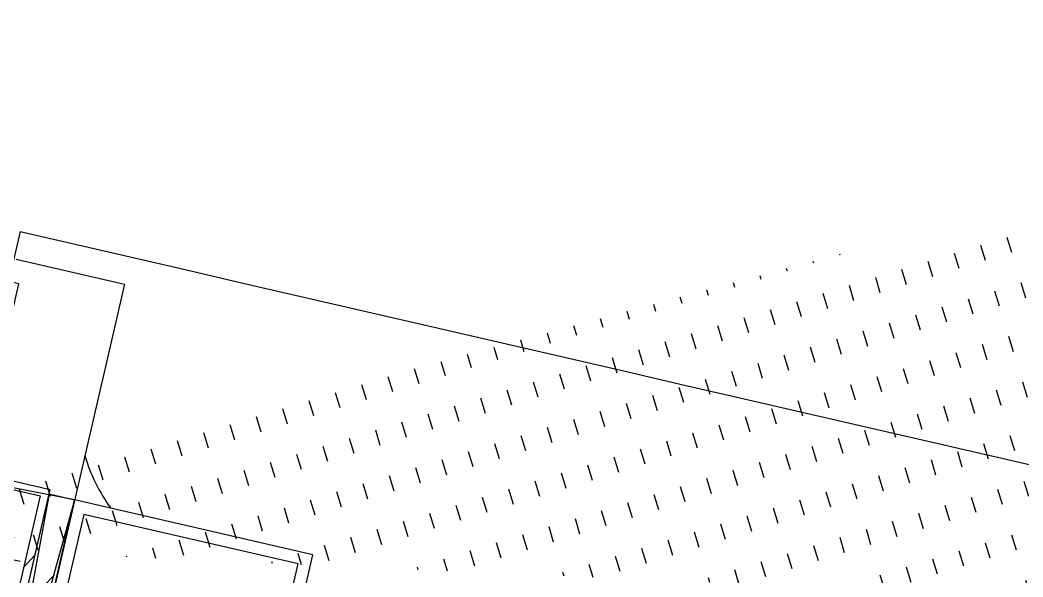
# Model space of a CAD drawing. Header units: inches. Extents: x 0 to 1813292486, y 0 to 3473589894.
# Drawn here: x 600477511.9 to 600477692.3, y 3473214624.5 to 3473214724.7 of the extents above; entities that cross this region are included whole.
import ezdxf

# ---------------------------------------------------------------- set-up
doc = ezdxf.new("R2010")
doc.units = ezdxf.units.IN
doc.header["$LTSCALE"] = 1000
doc.header["$MEASUREMENT"] = 0
doc.linetypes.add('AX-MALL-WALL-P02-QT$0$DASH', pattern=[0.35, 0.25, -0.1])
for name, color, linetype in [('A-Anno-Note', 241, 'Continuous'), ('AX-MALL-P02-200$0$A-Anno-Note', 241, 'Continuous'), ('AX-MALL-WALL-P02$0$A-Anno-Note', 241, 'Continuous'), ('AX-MALL-WALL-P02-QT$0$8', 8, 'Continuous'), ('AX-MALL-WALL-P02-QT$0$8 填充 虚线 打断线 0.1', 8, 'Continuous'), ('AX-MALL-WALL-P02-QT$0$A-Anno-Note', 241, 'Continuous'), ('AX-MALL-WALL-P02-QT$0$A-Curt', 151, 'Continuous'), ('AX-MALL-WALL-P02-QT$0$A-Detl-Patt', 8, 'Continuous'), ('AX-MALL-WALL-P02-QT$0$A-Detl-Thin', 131, 'Continuous'), ('AX-MALL-WALL-P02-QT$0$A-Wall', 2, 'Continuous'), ('AX-MALL-WALL-P02-QT$0$F12_Submate', 8, 'Continuous'), ('AX-MALL-WALL-P02-QT$0$STSF', 2, 'Continuous')]:
    doc.layers.add(name, color=color, linetype=linetype)
doc.layers.add('AX-MALL-WALL-P02-QT$0$AM_SUPPR', color=6, linetype='Continuous', lineweight=30)

# ---------------------------------------------------------------- blocks, each defined once
blk = doc.blocks.new('AX-MALL-WALL-P02-QT$0$tj')
at = {"layer": 'AX-MALL-WALL-P02-QT$0$A-Detl-Patt'}
h = blk.add_hatch(dxfattribs=at)
h.set_pattern_fill('STEEL', color=256, scale=100.0000000000001, angle=50.43183869082386)
h.set_pattern_definition([(75.00000000004839, (-14278.19445574284, 156289.8254051208), (-153.3407249234246, 41.08752340989569), []), (75.00000000004839, (-14317.88195610046, 156358.5661673546), (-153.3407249234246, 41.08752340989569), [])])
edge = h.paths.add_edge_path()
edge.add_line((88101.273016572, 47666.64152574539), (87883.93542659283, 47459.84604215622))
edge.add_line((87883.93542659283, 47459.84604215622), (91571.54751467705, 43584.64122533798))
edge.add_arc((262949.389629302, 558937.705083496), 543101.4133620498, 251.6057364187558, 260.0288666978238)
edge.add_arc((172180.8466627672, -2862.146247219684), 27099.9982179492, 64.7128659603706, 96.9316049602786, ccw=False)
edge.add_arc((262948.9730309481, 558936.3205539446), 543099.9677998082, 261.6155114784545, 271.7251478115656)
edge.add_line((279298.9759148359, 16082.51663446426), (279298.9759315252, 16382.65274763107))
edge.add_arc((262948.9742454757, 558936.3204835369), 542799.9676941936, 261.62020364125146, 271.7261014454634, ccw=False)
edge.add_arc((172180.8456921196, -2862.14609140989), 27400.00151046549, 64.80631838577902, 96.83815911678944)
edge.add_arc((262949.394896181, 558937.7037490648), 542801.4137571028, 251.6136389015772, 260.02417327084333, ccw=False)
edge.add_line((91737.26096642017, 43845.69257831573), (88101.273016572, 47666.64152574539))
blk.add_lwpolyline([(88103.03003954887, 47737.33037519455), (87813.24658572674, 47461.60306501389), (91543.92713344097, 43541.13421487808, 0.03677856867194786), (168908.9495433569, 23989.2463850975, -0.1416543586965341), (183742.0972260237, 21592.70785188675, 0.04416604653312874), (279348.9759123325, 16034.00206041336), (279348.9759345055, 16434.18465709686, -0.04414427716130016), (183859.0483468771, 21979.79425859451, 0.1405450684183163), (168919.8474783897, 24393.46752309799, -0.03670519880877311), (91764.87840116024, 43889.20268630981), (88103.03007543087, 47737.33033752441)], format="xyb", dxfattribs=at)
blk.add_lwpolyline([(88101.273016572, 47666.64152574539), (87883.93542659283, 47459.84604215622), (91571.54751467705, 43584.64122533798, 0.0367693963449814), (168910.2986617088, 24039.77597379684, -0.1415142461245126), (183756.7420067787, 21641.08926153183, 0.04414024362697595), (279298.9759148359, 16082.51663446426), (279298.9759315252, 16382.65274763107, -0.04412389944666065), (183844.4648458958, 21931.40288829803, 0.1406825130026793), (168918.4574091434, 24342.94360637665, -0.03671436212623864), (91737.26096642017, 43845.69257831573)], format="xyb", close=True, dxfattribs=at)
blk = doc.blocks.new('AX-MALL-WALL-P02-QT$0$A$C40565891')
h = blk.add_hatch()
h.set_pattern_fill('NET', color=6, scale=0.5, angle=315)
h.set_pattern_definition([(225.0000000000001, (-8954763.885715963, -14331520.94940183), (-1.122532015133644, 1.122532015133643), []), (135.0000000000001, (-8954763.885715963, -14331520.94940183), (1.122532015133643, 1.122532015133644), [])])
edge = h.paths.add_edge_path()
edge.add_line((-2.873205080628395, -1), (-17.1267949193716, -1))
edge.add_arc((-17.12679491817267, -2.000000000321539), 1.000000000321539, 90.00000006869386, 120.0000000686844)
edge.add_line((-17.6267949193716, -1.133974596858025), (-19.29999999888241, -2.099999999627471))
edge.add_line((-19.29999999888241, -2.099999999627471), (-19.59999999962747, -2.099999999627471))
edge.add_arc((-19.60000000055891, -1.700000000186378), 0.3999999994410928, 180.0000001333858, 270.00000013341844, ccw=False)
edge.add_line((-20, -1.700000001117587), (-20, 1.699999999254942))
edge.add_arc((-19.59999999962758, 1.699999999255055), 0.4000000003724153, 89.99999999998369, 180.0000000000163, ccw=False)
edge.add_line((-19.59999999962747, 2.099999999627471), (-19.29999999888241, 2.099999999627471))
edge.add_line((-19.29999999888241, 2.099999999627471), (-17.6267949193716, 1.133974596858025))
edge.add_arc((-17.12679491817268, 2.000000000321516), 1.000000000321515, 239.9999999313152, 269.9999999313065)
edge.add_line((-17.1267949193716, 1), (-2.873205080628395, 1))
edge.add_arc((-2.873205081827319, 2.000000000321497), 1.000000000321497, 270.0000000686933, 300.0000000686851)
edge.add_line((-2.373205080628395, 1.133974596858025), (-0.6999999992549419, 2.099999999627471))
edge.add_line((-0.6999999992549419, 2.099999999627471), (-0.400000000372529, 2.099999999627471))
edge.add_arc((-0.4000000003724153, 1.699999999255056), 0.4000000003724153, -1.63140612130519e-11, 90.00000000001631, ccw=False)
edge.add_line((0, 1.699999999254942), (0, -1.700000001117587))
edge.add_arc((-0.3999999994410927, -1.700000000186378), 0.3999999994410927, 269.99999986658156, 359.99999986661413, ccw=False)
edge.add_line((-0.400000000372529, -2.099999999627471), (-0.6999999992549419, -2.099999999627471))
edge.add_line((-0.6999999992549419, -2.099999999627471), (-2.373205080628395, -1.133974596858025))
edge.add_arc((-2.873205081827309, -2.00000000032146), 1.00000000032146, 59.99999993131432, 89.9999999313073)
at = {"layer": 'AX-MALL-WALL-P02-QT$0$STSF', "lineweight": 40}
blk.add_lwpolyline([(-2.873205080628395, -1), (-17.1267949193716, -1, 0.1316524975873539), (-17.6267949193716, -1.133974596858025), (-19.29999999888241, -2.099999999627471), (-19.59999999962747, -2.099999999627471, -0.4142135623732616), (-20, -1.700000001117587), (-20, 1.699999999254942, -0.4142135623732612), (-19.59999999962747, 2.099999999627471), (-19.29999999888241, 2.099999999627471), (-17.6267949193716, 1.133974596858025, 0.1316524975873571), (-17.1267949193716, 1), (-2.873205080628395, 1, 0.1316524975873597), (-2.373205080628395, 1.133974596858025), (-0.6999999992549419, 2.099999999627471), (-0.400000000372529, 2.099999999627471, -0.4142135623732616), (0, 1.699999999254942), (0, -1.700000001117587, -0.4142135623732616), (-0.400000000372529, -2.099999999627471), (-0.6999999992549419, -2.099999999627471), (-2.373205080628395, -1.133974596858025, 0.1316524975873647)], format="xyb", close=True, dxfattribs=at)
blk = doc.blocks.new('AX-MALL-WALL-P02-QT$0$A$C5DA96DE0')
at = {"layer": 'AX-MALL-WALL-P02-QT$0$AM_SUPPR', "color": 3}
for points in [[(-22.00068093277514, 105.1999999992549), (-22.00001176260412, 46.60000000149012, -0.414213562373095), (-21.70001176185906, 46.29999999888241), (-21.7000117637217, 45.30000000074506, -0.4142135651008757), (-21.90001176483929, 45.09999999962747), (-22.11765938811004, 45.09999999962747, 0.3152987896086648), (-22.30559791438282, 44.96840402856469), (-22.88795028813183, 43.36840402893722, 0.5486187836891172), (-22.68258061446249, 43.10076105967164), (-19.96206398494542, 43.32127769291401, 0.1763269799607178), (-19.83807377703488, 43.37909527309239), (-19.45859040878713, 43.75857864320278, 0.5773502703764628), (-19.54824795387685, 44.09318516403437), (-19.70076583139598, 44.13405220396817, -0.3107450373417215), (-19.86631920561194, 44.32805990986526), (-20.20001176558435, 46.220524456352), (-20.20001176558435, 46.30000000074506, -0.664494698151357), (-19.35008465312421, 46.6571428515017, 0.1962615707062706), (-19.21011380665004, 46.59999999962747), (-15.80001176707447, 46.59999999962747, -0.414213562373095), (-15.50001176446676, 46.30000000074506), (-15.50001176446676, 45.99448045343161), (-16.4794679954648, 44.32503772899508, 0.5796797259406589), (-16.35058767162263, 44.09999999776483), (-15.09727879799902, 44.09999999776483, 0.266079426403572), (-14.23476512730122, 44.59396623261273), (-13.34764037840068, 46.10603376291692, -0.2660794268336467), (-12.48512670956552, 46.59999999776483), (-12.48512670956552, 46.59999999776483), (12.48510318435729, 46.59999999962747, -0.2660794268336467), (13.3476168513298, 46.10603376291692), (14.23474160209298, 44.59396623261273, 0.266079426403572), (15.09725527279079, 44.09999999962747), (16.35056414455175, 44.09999999962747, 0.5796797259406589), (16.47944446653128, 44.32503772713244), (15.49998823925853, 45.99448045343161), (15.49998823553324, 46.29999999888241, -0.414213562373095), (15.7999882362783, 46.59999999962747), (19.21009027957916, 46.59999999962747, 0.1962615707062706), (19.35006112605333, 46.6571428515017, -0.664494698151357), (20.19998823665082, 46.29999999888241), (20.19998823665082, 46.220524456352), (19.86629567667842, 44.32805990800261, -0.3107450373417215), (19.70074230805039, 44.13405220396817), (19.54822442866862, 44.09318516217172, 0.5773502703764628), (19.45856687985361, 43.75857864320278), (19.83805025182664, 43.37909527309239, 0.1763269799607178), (19.96204045787454, 43.32127769291401), (22.68255708739161, 43.10076105967164, 0.5486187836891172), (22.88792676106095, 43.36840402893722), (22.30557438544929, 44.96840402670205, 0.3152987896086648), (22.11763586290181, 45.10000000149012), (21.89998823590577, 45.09999999962747, -0.4142135651008757), (21.69998823665082, 45.29999999888241), (21.69998823478818, 46.29999999888241, -0.414213562373095), (21.99998823739588, 46.59999999962747), (22.00029997527599, 73.89985392801464)], [(-12.48512671142817, 26.59999999962747), (-12.48512671142817, 26.59999999962747, -0.266079426695036), (-13.34764038026333, 27.09396623820066), (-14.23476512916386, 28.60603376477957, 0.2660794267352428), (-15.09727879799902, 29.10000000149012), (-16.35058767162263, 29.09999999962747, 0.5796797243171364), (-16.4794679954648, 28.87496227398515), (-15.50001176446676, 27.20551954396069), (-15.50001176819205, 26.90000000223517, -0.414213562429924), (-15.80001176521182, 26.59999999776483), (-19.21011380665004, 26.59999999962747, 0.196261570738114), (-19.35008465498686, 26.54285714589059, -0.6644947009864839), (-20.20001176558435, 26.90000000223517), (-20.20001176558435, 26.97947554662824), (-19.86631920747459, 28.87194008752704, -0.3107450376907102), (-19.70076583139598, 29.06594779156148), (-19.5482479557395, 29.10681483522058, 0.5773502691095918), (-19.45859040878713, 29.44142135605216), (-19.83807377517223, 29.82090472429991, 0.1763269806166101), (-19.96206398680806, 29.87872230820358), (-22.68258061632514, 30.0992389395833, 0.5486187865199976), (-22.88795028440654, 29.83159597031772), (-22.30559791252017, 28.23159597069025, 0.3152987889515711), (-22.1176593862474, 28.09999999962747), (-21.90001176297665, 28.09999999776483, -0.4142135620321224), (-21.70001176558435, 27.89999999850988), (-21.70001176558435, 26.90000000037253, -0.414213562429924), (-22.00001176446676, 26.59999999962747), (-22.00026272423565, -1.862645149230957e-09), (22.00026272051036, 0), (22.00006804615259, 18.00577012822032)], [(22.00005050562322, 19.99999999813735), (21.99998823739588, 26.59999999962747, -0.414213562429924), (21.69998823665082, 26.90000000037253), (21.69998823478818, 27.89999999850988, -0.4142135620321224), (21.89998823776841, 28.09999999962747), (22.11763586103916, 28.09999999776483, 0.3152987889515711), (22.30557438544929, 28.23159596882761), (22.88792676106095, 29.83159597218037, 0.5486187865199976), (22.68255708925426, 30.0992389395833), (19.96204045601189, 29.87872230820358, 0.1763269806166101), (19.83805024810135, 29.82090472429991), (19.45856687985361, 29.44142135605216, 0.5773502691095918), (19.54822443053126, 29.10681483708322), (19.70074230805039, 29.06594779156148, -0.3107450376907102), (19.86629567667842, 28.87194008752704), (20.19998823851347, 26.97947554290295), (20.19998824037611, 26.89999999850988, -0.6644947009864839), (19.35006112605333, 26.54285714402795, 0.196261570738114), (19.21009027957916, 26.59999999776483), (15.79998823441565, 26.59999999776483, -0.414213562429924), (15.49998823925853, 26.89999999850988), (15.49998823925853, 27.20551954582334), (16.47944446466863, 28.87496227398515, 0.5796797243171364), (16.3505641464144, 29.09999999962747), (15.09725527092814, 29.09999999776483, 0.2660794267352428), (14.23474160209298, 28.60603376477957), (13.3476168513298, 27.09396623820066, -0.266079426695036), (12.48510318249464, 26.59999999962747), (-12.48512671142817, 26.59999999962747)]]:
    blk.add_lwpolyline(points, format="xyb", dxfattribs=at)
for points in [[(22.00029996782541, 73.89983759261668), (22.00005446560681, 73.89983759261668), (21.99998823553324, 105.1999999992549), (-22.00068093277514, 105.1999999992549)], [(-19.80001176521182, 103), (-19.80001176521182, 103), (-19.80001176334918, 74.70021012239158), (-19.00001176446676, 73.70021012239158), (-19.00001176446676, 68.70021012239158), (-19.00001176446676, 63.70021012239158), (-20.00001176446676, 62.70021012611687), (-20.00001176446676, 48.79999999888241), (19.99998823553324, 48.79999999701977), (19.99998823739588, 62.70021012425423), (18.99998823739588, 63.70021012425423), (18.99998823739588, 68.70021012239158), (18.99998823553324, 73.70021012425423), (19.79998823814094, 74.70021012052894), (19.79998823814094, 103), (-19.80001176521182, 103)], [(-19.00003717839718, 24.40000000223517), (-19.00003717839718, 16.60000000149012), (-19.8001159671694, 15.59989579208195), (-19.80026083253324, 2.199999997392297), (-19.80001176521182, 2.199999999254942), (19.80023730732501, 2.199999997392297), (19.80009244196117, 15.5998957939446), (19.0000136513263, 16.60000000149012), (19.0000136513263, 24.40000000223517), (-19.00003717839718, 24.40000000223517)], [(21.99999776296318, 20.00577012635767), (43.9999977555126, 20.00634960085154), (43.99998722039163, 20.40634960122406), (44.99999512173235, 20.10637594014406), (44.99998722039163, 20.40637594088912), (45.99999512173235, 20.10640227980912), (45.99998722039163, 20.40640228055418), (46.99999512173235, 20.10642861947417), (46.99998722039163, 20.40642862021923), (47.99999511986971, 20.10645495913923), (47.99998721852899, 20.40645495988429), (48.99998721852899, 20.40648129954934), (49.00005043298006, 18.00648130103946), (22.00006804615259, 18.00577012822032)]]:
    blk.add_lwpolyline(points, dxfattribs=at)
at = {"color": 6, "ltscale": 10, "xscale": -0.9999999999999999, "rotation": 90}
blk.add_blockref('AX-MALL-WALL-P02-QT$0$A$C40565891', (-17.70395603775978, 26.59999999776483), dxfattribs=at)
at = {"color": 6, "ltscale": 10, "rotation": 270}
blk.add_blockref('AX-MALL-WALL-P02-QT$0$A$C40565891', (17.7039325106889, 26.59999999962747), dxfattribs=at)
blk = doc.blocks.new('AX-MALL-WALL-P02-QT$0$A$C3B8A2171')
at = {"color": 6, "ltscale": 10}
blk.add_blockref('AX-MALL-WALL-P02-QT$0$A$C5DA96DE0', (7.275957614183426e-12, -23.70584608986974), dxfattribs=at)
blk = doc.blocks.new('AX-MALL-WALL-P02-QT$0$A$C6881390A')
at = {"layer": 'AX-MALL-WALL-P02-QT$0$F12_Submate'}
h = blk.add_hatch(dxfattribs=at)
h.set_pattern_fill('ANSI37', color=8, angle=-90.00000000000001)
h.set_pattern_definition([(134.9999999999999, (-14682478.60183269, -8841814.13351081), (-1.122532015133645, -1.122532015133644), []), (225, (-14682478.60183269, -8841814.13351081), (1.122532015133644, -1.122532015133645), [])])
edge = h.paths.add_edge_path()
edge.add_arc((26.57168748229742, 23.04584885388613), 30.44683844307944, 209.2218239341857, 229.2162189367104, ccw=False)
edge.add_line((-0.0003702491521835327, 8.181942267343402), (0, 0))
edge.add_line((-1.862645149230957e-09, -1.862645149230957e-09), (6.683621030300856, -0.007888024672865866))
at = {"layer": 'AX-MALL-WALL-P02-QT$0$F12_Submate', "color": 8}
blk.add_arc((26.57168742641807, 23.04584880732), 30.44683837110825, 209.2218238730674, 229.2162189518421, dxfattribs=at)
blk = doc.blocks.new('AX-MALL-WALL-P02-QT$0$A$C063F76F4')
at = {"layer": 'AX-MALL-WALL-P02-QT$0$8 填充 虚线 打断线 0.1', "ltscale": 80}
h = blk.add_hatch(dxfattribs=at)
h.set_pattern_fill('DOTS', color=256, style=0)
h.set_pattern_definition([(0, (-15077949.70104506, -8499354.185964877), (0.79375, -1.5875), [0, -1.5875])])
h.paths.add_polyline_path([(20, 160.9673534315079), (1.500000001862645, 160.9673534333706), (1.5, 195.8044423684478), (0, 195.8044423684478), (0, 200), (19.99999913014472, 200)])
at = {"layer": 'AX-MALL-WALL-P02-QT$0$8 填充 虚线 打断线 0.1', "ltscale": 2}
h = blk.add_hatch(dxfattribs=at)
h.set_pattern_fill('HEX', color=256, scale=3)
h.set_pattern_definition([(0, (11.74999980442226, 37.39510298892856), (0, 4.949334), [2.8575, -5.715]), (120, (11.74999980442226, 37.39510298892856), (-4.286248975814051, -2.474666999999999), [2.857499999999994, -5.714999999999988]), (59.99999999999999, (14.60749980434775, 37.39510298892856), (-4.286248975814051, 2.474667000000001), [2.8575, -5.715])])
h.paths.add_polyline_path([(18.5, 159.4673534315079), (18.50000000558794, 55.00000017695129), (1.5, 55.00000017695129), (1.5, 159.4673534315079)])
at = {"ltscale": 2}
blk.add_lwpolyline([(15.29999990388751, 160.2000001762062), (19.99999990314245, 160.2000001762062), (19.99990182556212, 55.00208372995257), (15.29990182630718, 55.00208372995257)], close=True, dxfattribs=at)
for points in [[(19.99999990314245, 160.2000001762062), (15.29990182630718, 55.00208372995257)], [(15.30000022053719, 160.2000001762062), (19.99990182556212, 55.00208372995257)]]:
    blk.add_lwpolyline(points, dxfattribs=at)
at = {"layer": 'AX-MALL-WALL-P02-QT$0$8', "ltscale": 80}
blk.add_lwpolyline([(0, 200), (19.99999846145511, 200), (20.00004668906331, 55.00208372995257)], dxfattribs=at)
at = {"layer": 'AX-MALL-WALL-P02-QT$0$8', "ltscale": 2}
blk.add_lwpolyline([(19.99999999813735, 55.00000017695129), (20.00001169927418, 160.2002641968429), (4.041939973831177e-07, 159.4673534315079)], dxfattribs=at)
at = {"layer": 'AX-MALL-WALL-P02-QT$0$STSF'}
blk.add_lwpolyline([(0, 54.99999996088445), (0, 10.42926629818976), (1.5, 10.42926629818976), (1.5, 53.49999996088445), (15.29999990202487, 53.49999996088445), (15.29999990388751, 160.9673534315079), (1.5, 160.9673534315079), (1.5, 195.8044423684478), (0, 195.8044423684478), (0, 159.4673534315079), (13.79999990388751, 159.4673534315079), (13.79999990947545, 54.99999996088445), (0, 54.99999996088445)], dxfattribs=at)
at = {"color": 6, "ltscale": 10}
blk.add_blockref('AX-MALL-WALL-P02-QT$0$A$C6881390A', (19.99999990314245, 160.2000001762062), dxfattribs=at)
blk = doc.blocks.new('AX-MALL-WALL-P02-QT$0$A$C72905B8B')
at = {"color": 6, "ltscale": 10}
for name, p in [('AX-MALL-WALL-P02-QT$0$A$C063F76F4', (162.2869235184044, -5)), ('AX-MALL-WALL-P02-QT$0$A$C3B8A2171', (204.2872329074889, 73.70584626682103))]:
    blk.add_blockref(name, p, dxfattribs=at)
blk = doc.blocks.new('AX-MALL-WALL-P02-QT$0$mqst2')
at = {"color": 6, "ltscale": 10, "rotation": 346.9841522458781}
blk.add_blockref('AX-MALL-WALL-P02-QT$0$A$C72905B8B', (263719.0839470625, -32745.80559062958), dxfattribs=at)
blk = doc.blocks.new('AX-MALL-WALL-P02-QT')
at = {"layer": 'AX-MALL-WALL-P02-QT$0$A-Curt'}
blk.add_arc((600585645.7635028, 3473560475.347815), 539800.0399361156, 236.5523135832899, 236.6903182118009, dxfattribs=at)
at = {"layer": 'AX-MALL-WALL-P02-QT$0$A-Detl-Thin', "linetype": 'AX-MALL-WALL-P02-QT$0$DASH', "ltscale": 3}
for points in [[(600288371.7507958, 3473111105.072967, 0.002188810887910214), (600292317.4291912, 3473108519.630342, 0.002188810887910214)], [(600288300.0807451, 3473110912.685323, 0.002187956786309004), (600292245.9015511, 3473108327.624956)]]:
    blk.add_lwpolyline(points, format="xyb", dxfattribs=at)
at = {"layer": 'AX-MALL-WALL-P02-QT$0$A-Wall'}
blk.add_line((600288121.2709974, 3473110071.907025), (600288011.0359211, 3473109905.029141), dxfattribs=at)
at = {"layer": 'AX-MALL-WALL-P02-QT$0$A-Anno-Note', "rotation": 339.5681613092181}
blk.add_blockref('AX-MALL-WALL-P02-QT$0$mqst2', (600052179.2710491, 3473232742.396311), dxfattribs=at)
at = {"layer": 'AX-MALL-WALL-P02-QT$0$A-Detl-Thin', "rotation": 339.5681613091762}
blk.add_blockref('AX-MALL-WALL-P02-QT$0$tj', (600144118.6961328, 3473128496.287411), dxfattribs=at)
blk = doc.blocks.new('AX-MALL-WALL-P02')
at = {"layer": 'AX-MALL-WALL-P02$0$A-Anno-Note'}
blk.add_blockref('AX-MALL-WALL-P02-QT', (0, 0), dxfattribs=at)
blk = doc.blocks.new('AX-MALL-P02-200')
at = {"layer": 'AX-MALL-P02-200$0$A-Anno-Note'}
blk.add_blockref('AX-MALL-WALL-P02', (0, 0), dxfattribs=at)

msp = doc.modelspace()

# ---------------------------------------------------------------- block references
at = {"layer": 'A-Anno-Note', "rotation": 20.43183869077545}
msp.add_blockref('AX-MALL-P02-200', (1250392458.527329, 9048125.682563305), dxfattribs=at)

doc.saveas('drawing.dxf')
